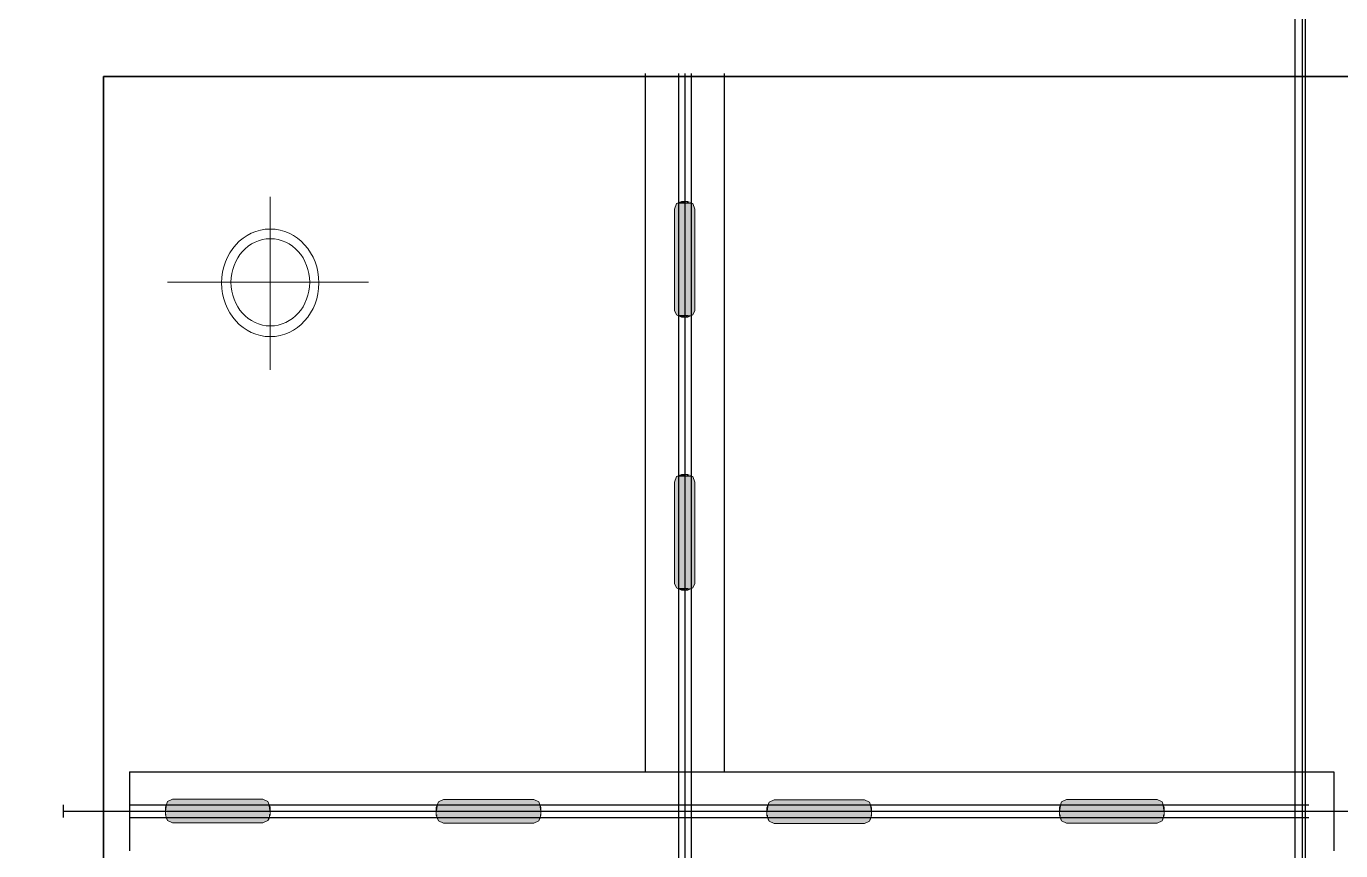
# Model space of a CAD drawing. Header units: inches. Extents: x 11 to 128, y 20 to 108.
# Drawn here: x 19.691 to 20.627, y 82.724 to 83.311 of the extents above; entities that cross this region are included whole.
import ezdxf

# ---------------------------------------------------------------- set-up
doc = ezdxf.new("R2010")
doc.units = ezdxf.units.IN
doc.header["$MEASUREMENT"] = 0
doc.layers.add('1', color=255, linetype='Continuous')
doc.layers.add('PDF2_Geometry', color=7, linetype='Continuous', true_color=0x231f20)
doc.layers.add('PDF2_Solid Fills', color=7, linetype='Continuous', true_color=0xffffff)

msp = doc.modelspace()

# ---------------------------------------------------------------- linework, layer by layer
at = {"linetype": 'ByBlock'}
for p, q in [((20.1314, 83.2773), (20.1314, 82.78005)), ((20.1314, 83.2773), (20.1314, 82.78005)), ((20.15502, 83.2773), (20.15502, 81.17355)), ((20.15502, 83.2773), (20.15502, 81.17355)), ((20.15952, 83.2773), (20.15952, 81.17355)), ((20.15952, 83.2773), (20.15952, 81.17355)), ((20.16402, 83.2773), (20.16402, 81.17355)), ((20.16402, 83.2773), (20.16402, 81.17355)), ((20.18765, 83.2773), (20.18765, 82.78005)), ((20.18765, 83.2773), (20.18765, 82.78005)), ((19.74555, 82.78236), (19.74555, 82.77336)), ((19.76403, 82.78005), (20.62184, 82.78005)), ((19.76403, 82.78005), (19.76403, 82.7238)), ((19.76403, 82.78005), (20.62184, 82.78005)), ((19.76403, 82.78005), (19.76403, 82.7238)), ((20.62184, 82.78005), (20.62184, 82.7238)), ((20.62184, 82.78005), (20.62184, 82.7238)), ((19.71695, 82.75643), (19.71695, 82.74743)), ((19.71695, 82.75193), (20.9927, 82.75193)), ((19.71695, 82.75193), (20.9927, 82.75193)), ((19.76403, 82.75643), (20.6039, 82.75643)), ((19.76403, 82.75643), (20.6039, 82.75643)), ((19.76403, 82.74743), (20.6039, 82.74743)), ((19.76403, 82.74743), (20.6039, 82.74743))]:
    msp.add_line(p, q, dxfattribs=at)
msp.add_open_spline([(18.80527, 84.67695), (20.02879, 84.15716), (22.00001, 83.28056), (26.13586, 81.6811), (29.86669, 80.9072), (34.92488, 80.9072), (38.64477, 80.92251), (41.12414, 80.90707)], degree=3, knots=[0, 0, 0, 0, 3.550687, 7.088547, 10.454406, 13.763203, 20.376363, 20.376363, 20.376363, 20.376363])
msp.add_open_spline([(18.80527, 84.67695), (20.02879, 84.15716), (22.00001, 83.28056), (26.13586, 81.6811), (29.86669, 80.9072), (34.92488, 80.9072), (38.64477, 80.92251), (41.12414, 80.90707)], degree=3, knots=[0, 0, 0, 0, 3.550687, 7.088547, 10.454406, 13.763203, 20.376363, 20.376363, 20.376363, 20.376363])
at = {"layer": '1', "linetype": 'ByBlock'}
for p, q in [((20.59428, 81.14265), (20.59428, 85.26552)), ((20.6017, 81.11182), (20.6017, 85.23469)), ((20.59428, 81.14265), (20.59429, 85.03748)), ((20.5994, 81.11975), (20.59941, 85.01458)), ((20.59428, 81.14265), (20.59428, 84.55741)), ((20.5994, 81.11975), (20.5994, 84.53451))]:
    msp.add_line(p, q, dxfattribs=at)
at = {"layer": '1', "linetype": 'ByBlock', "lineweight": 35}
for p, q in [((19.74555, 81.22761), (19.74555, 83.27511)), ((19.74555, 83.27511), (20.99318, 83.27511))]:
    msp.add_line(p, q, dxfattribs=at)
at = {"layer": 'PDF2_Geometry', "color": 0, "linetype": 'ByBlock', "lineweight": 18}
for p, q in [((19.86428, 83.18943), (19.86428, 83.06615)), ((19.86428, 83.18943), (19.86428, 83.06615)), ((19.79123, 83.12859), (19.93443, 83.12859)), ((19.79123, 83.12859), (19.93443, 83.12859))]:
    msp.add_line(p, q, dxfattribs=at)
at = {"layer": 'PDF2_Geometry', "linetype": 'ByBlock', "lineweight": 18}
for p, q in [((20.15229, 83.18061), (20.15374, 83.18461)), ((20.15229, 83.18061), (20.15374, 83.18461)), ((20.15229, 83.10856), (20.15229, 83.18061)), ((20.15229, 83.10856), (20.15229, 83.18061)), ((20.15374, 83.18461), (20.15735, 83.18621)), ((20.15374, 83.18461), (20.15735, 83.18621)), ((20.15735, 83.18621), (20.16169, 83.18621)), ((20.15735, 83.18621), (20.16169, 83.18621)), ((20.16169, 83.18621), (20.16531, 83.18461)), ((20.16169, 83.18621), (20.16531, 83.18461)), ((20.16531, 83.18461), (20.16675, 83.18061)), ((20.16531, 83.18461), (20.16675, 83.18061)), ((20.16675, 83.18061), (20.16675, 83.10856)), ((20.16675, 83.18061), (20.16675, 83.10856)), ((20.15229, 83.10856), (20.15374, 83.10536)), ((20.15374, 83.10536), (20.15229, 83.10856)), ((20.15229, 83.10856), (20.15374, 83.10536)), ((20.15374, 83.10536), (20.15229, 83.10856)), ((20.15374, 83.10536), (20.15735, 83.10376)), ((20.15735, 83.10376), (20.15374, 83.10536)), ((20.15374, 83.10536), (20.15735, 83.10376)), ((20.15735, 83.10376), (20.15374, 83.10536)), ((20.16169, 83.10376), (20.15735, 83.10376)), ((20.15735, 83.10376), (20.16169, 83.10376)), ((20.16169, 83.10376), (20.15735, 83.10376)), ((20.15735, 83.10376), (20.16169, 83.10376)), ((20.16531, 83.10536), (20.16169, 83.10376)), ((20.16169, 83.10376), (20.16531, 83.10536)), ((20.16531, 83.10536), (20.16169, 83.10376)), ((20.16169, 83.10376), (20.16531, 83.10536)), ((20.16675, 83.10856), (20.16531, 83.10536)), ((20.16531, 83.10536), (20.16675, 83.10856)), ((20.16675, 83.10856), (20.16531, 83.10536)), ((20.16531, 83.10536), (20.16675, 83.10856)), ((20.15374, 82.99021), (20.15735, 82.99181)), ((20.15374, 82.99021), (20.15735, 82.99181)), ((20.15735, 82.99181), (20.16169, 82.99181)), ((20.15735, 82.99181), (20.16169, 82.99181)), ((20.16169, 82.99181), (20.16531, 82.99021)), ((20.16169, 82.99181), (20.16531, 82.99021)), ((20.15229, 82.98621), (20.15374, 82.99021)), ((20.15229, 82.98621), (20.15374, 82.99021)), ((20.15229, 82.91416), (20.15229, 82.98621)), ((20.15229, 82.91416), (20.15229, 82.98621)), ((20.16531, 82.99021), (20.16675, 82.98621)), ((20.16531, 82.99021), (20.16675, 82.98621)), ((20.16675, 82.98621), (20.16675, 82.91416)), ((20.16675, 82.98621), (20.16675, 82.91416)), ((20.15229, 82.91416), (20.15374, 82.91096)), ((20.15374, 82.91096), (20.15229, 82.91416)), ((20.15229, 82.91416), (20.15374, 82.91096)), ((20.15374, 82.91096), (20.15229, 82.91416)), ((20.15374, 82.91096), (20.15735, 82.90936)), ((20.15735, 82.90936), (20.15374, 82.91096)), ((20.15374, 82.91096), (20.15735, 82.90936)), ((20.15735, 82.90936), (20.15374, 82.91096)), ((20.16169, 82.90936), (20.15735, 82.90936)), ((20.15735, 82.90936), (20.16169, 82.90936)), ((20.16169, 82.90936), (20.15735, 82.90936)), ((20.15735, 82.90936), (20.16169, 82.90936)), ((20.16531, 82.91096), (20.16169, 82.90936)), ((20.16169, 82.90936), (20.16531, 82.91096)), ((20.16531, 82.91096), (20.16169, 82.90936)), ((20.16169, 82.90936), (20.16531, 82.91096)), ((20.16675, 82.91416), (20.16531, 82.91096)), ((20.16531, 82.91096), (20.16675, 82.91416)), ((20.16675, 82.91416), (20.16531, 82.91096)), ((20.16531, 82.91096), (20.16675, 82.91416)), ((19.79116, 82.75887), (19.78971, 82.75487)), ((19.79116, 82.75887), (19.78971, 82.75487)), ((19.79477, 82.76047), (19.79116, 82.75887)), ((19.79477, 82.76047), (19.79116, 82.75887)), ((19.85914, 82.76047), (19.79477, 82.76047)), ((19.85914, 82.76047), (19.79477, 82.76047)), ((19.86275, 82.75887), (19.85914, 82.76047)), ((19.86275, 82.75887), (19.85914, 82.76047)), ((19.8642, 82.75487), (19.86275, 82.75887)), ((19.8642, 82.75487), (19.86275, 82.75887)), ((19.98409, 82.75869), (19.98264, 82.75468)), ((19.98409, 82.75869), (19.98264, 82.75468)), ((19.98771, 82.76029), (19.98409, 82.75869)), ((19.98771, 82.76029), (19.98409, 82.75869)), ((20.05207, 82.76029), (19.98771, 82.76029)), ((20.05207, 82.76029), (19.98771, 82.76029)), ((20.05569, 82.75869), (20.05207, 82.76029)), ((20.05569, 82.75869), (20.05207, 82.76029)), ((20.05713, 82.75468), (20.05569, 82.75869)), ((20.05713, 82.75468), (20.05569, 82.75869)), ((20.21955, 82.75845), (20.21811, 82.75444)), ((20.21955, 82.75845), (20.21811, 82.75444)), ((20.22317, 82.76005), (20.21955, 82.75845)), ((20.22317, 82.76005), (20.21955, 82.75845)), ((20.28753, 82.76005), (20.22317, 82.76005)), ((20.28753, 82.76005), (20.22317, 82.76005)), ((20.29115, 82.75845), (20.28753, 82.76005)), ((20.29115, 82.75845), (20.28753, 82.76005)), ((20.2926, 82.75444), (20.29115, 82.75845)), ((20.2926, 82.75444), (20.29115, 82.75845)), ((20.42789, 82.75863), (20.42644, 82.75462)), ((20.42789, 82.75863), (20.42644, 82.75462)), ((20.4315, 82.76023), (20.42789, 82.75863)), ((20.4315, 82.76023), (20.42789, 82.75863)), ((20.49587, 82.76023), (20.4315, 82.76023)), ((20.49587, 82.76023), (20.4315, 82.76023)), ((20.49948, 82.75863), (20.49587, 82.76023)), ((20.49948, 82.75863), (20.49587, 82.76023)), ((20.50093, 82.75462), (20.49948, 82.75863)), ((20.50093, 82.75462), (20.49948, 82.75863)), ((19.78971, 82.75487), (19.78971, 82.74927)), ((19.78971, 82.75487), (19.78971, 82.74927)), ((19.78971, 82.74927), (19.79116, 82.74526)), ((19.78971, 82.74927), (19.79116, 82.74526)), ((19.86275, 82.74526), (19.8642, 82.74927)), ((19.86275, 82.74526), (19.8642, 82.74927)), ((19.8642, 82.74927), (19.8642, 82.75487)), ((19.8642, 82.74927), (19.8642, 82.75487)), ((19.98264, 82.75468), (19.98264, 82.74908)), ((19.98264, 82.75468), (19.98264, 82.74908)), ((19.98264, 82.74908), (19.98409, 82.74508)), ((19.98264, 82.74908), (19.98409, 82.74508)), ((20.05569, 82.74508), (20.05713, 82.74908)), ((20.05569, 82.74508), (20.05713, 82.74908)), ((20.05713, 82.74908), (20.05713, 82.75468)), ((20.05713, 82.74908), (20.05713, 82.75468)), ((20.21811, 82.75444), (20.21811, 82.74884)), ((20.21811, 82.75444), (20.21811, 82.74884)), ((20.21811, 82.74884), (20.21955, 82.74484)), ((20.21811, 82.74884), (20.21955, 82.74484)), ((20.29115, 82.74484), (20.2926, 82.74884)), ((20.29115, 82.74484), (20.2926, 82.74884)), ((20.2926, 82.74884), (20.2926, 82.75444)), ((20.2926, 82.74884), (20.2926, 82.75444)), ((20.42644, 82.75462), (20.42644, 82.74902)), ((20.42644, 82.75462), (20.42644, 82.74902)), ((20.42644, 82.74902), (20.42789, 82.74502)), ((20.42644, 82.74902), (20.42789, 82.74502)), ((20.49948, 82.74502), (20.50093, 82.74902)), ((20.49948, 82.74502), (20.50093, 82.74902)), ((20.50093, 82.74902), (20.50093, 82.75462)), ((20.50093, 82.74902), (20.50093, 82.75462)), ((19.79116, 82.74526), (19.79477, 82.74366)), ((19.79116, 82.74526), (19.79477, 82.74366)), ((19.79477, 82.74366), (19.85914, 82.74366)), ((19.79477, 82.74366), (19.85914, 82.74366)), ((19.85914, 82.74366), (19.86275, 82.74526)), ((19.85914, 82.74366), (19.86275, 82.74526)), ((19.98409, 82.74508), (19.98771, 82.74348)), ((19.98409, 82.74508), (19.98771, 82.74348)), ((19.98771, 82.74348), (20.05207, 82.74348)), ((19.98771, 82.74348), (20.05207, 82.74348)), ((20.05207, 82.74348), (20.05569, 82.74508)), ((20.05207, 82.74348), (20.05569, 82.74508)), ((20.21955, 82.74484), (20.22317, 82.74324)), ((20.21955, 82.74484), (20.22317, 82.74324)), ((20.22317, 82.74324), (20.28753, 82.74324)), ((20.22317, 82.74324), (20.28753, 82.74324)), ((20.28753, 82.74324), (20.29115, 82.74484)), ((20.28753, 82.74324), (20.29115, 82.74484)), ((20.42789, 82.74502), (20.4315, 82.74342)), ((20.42789, 82.74502), (20.4315, 82.74342)), ((20.4315, 82.74342), (20.49587, 82.74342)), ((20.4315, 82.74342), (20.49587, 82.74342)), ((20.49587, 82.74342), (20.49948, 82.74502)), ((20.49587, 82.74342), (20.49948, 82.74502))]:
    msp.add_line(p, q, dxfattribs=at)
at = {"layer": 'PDF2_Geometry', "linetype": 'ByBlock', "lineweight": 9}
for p, q in [((19.79043, 82.74686), (19.79116, 82.74526)), ((19.79116, 82.74526), (19.79043, 82.74686)), ((19.79043, 82.74686), (19.79043, 82.74686)), ((19.79043, 82.74686), (19.79116, 82.74526)), ((19.79116, 82.74526), (19.79043, 82.74686)), ((19.79043, 82.74686), (19.79043, 82.74686)), ((19.86348, 82.74686), (19.86275, 82.74526)), ((19.86275, 82.74526), (19.86348, 82.74686)), ((19.86348, 82.74686), (19.86275, 82.74526)), ((19.86275, 82.74526), (19.86348, 82.74686)), ((19.86348, 82.74686), (19.86348, 82.74686)), ((19.86348, 82.74686), (19.86348, 82.74686)), ((19.98337, 82.74668), (19.98409, 82.74508)), ((19.98409, 82.74508), (19.98337, 82.74668)), ((19.98337, 82.74668), (19.98337, 82.74668)), ((19.98337, 82.74668), (19.98409, 82.74508)), ((19.98409, 82.74508), (19.98337, 82.74668)), ((19.98337, 82.74668), (19.98337, 82.74668)), ((20.05641, 82.74668), (20.05569, 82.74508)), ((20.05569, 82.74508), (20.05641, 82.74668)), ((20.05641, 82.74668), (20.05569, 82.74508)), ((20.05569, 82.74508), (20.05641, 82.74668)), ((20.05641, 82.74668), (20.05641, 82.74668)), ((20.05641, 82.74668), (20.05641, 82.74668)), ((20.21883, 82.74644), (20.21955, 82.74484)), ((20.21955, 82.74484), (20.21883, 82.74644)), ((20.21883, 82.74644), (20.21883, 82.74644)), ((20.21883, 82.74644), (20.21955, 82.74484)), ((20.21955, 82.74484), (20.21883, 82.74644)), ((20.21883, 82.74644), (20.21883, 82.74644)), ((20.29187, 82.74644), (20.29115, 82.74484)), ((20.29115, 82.74484), (20.29187, 82.74644)), ((20.29187, 82.74644), (20.29115, 82.74484)), ((20.29115, 82.74484), (20.29187, 82.74644)), ((20.29187, 82.74644), (20.29187, 82.74644)), ((20.29187, 82.74644), (20.29187, 82.74644)), ((20.42716, 82.74662), (20.42789, 82.74502)), ((20.42789, 82.74502), (20.42716, 82.74662)), ((20.42716, 82.74662), (20.42716, 82.74662)), ((20.42716, 82.74662), (20.42789, 82.74502)), ((20.42789, 82.74502), (20.42716, 82.74662)), ((20.42716, 82.74662), (20.42716, 82.74662)), ((20.50021, 82.74662), (20.49948, 82.74502)), ((20.49948, 82.74502), (20.50021, 82.74662)), ((20.50021, 82.74662), (20.49948, 82.74502)), ((20.49948, 82.74502), (20.50021, 82.74662)), ((20.50021, 82.74662), (20.50021, 82.74662)), ((20.50021, 82.74662), (20.50021, 82.74662))]:
    msp.add_line(p, q, dxfattribs=at)
at = {"layer": 'PDF2_Geometry', "color": 0, "linetype": 'ByBlock', "lineweight": 18}
for centre, major_axis in [((19.86437, 83.12819), (0, 0.03832)), ((19.86437, 83.12819), (0, 0.03832)), ((19.86443, 83.12856), (0, 0.03105)), ((19.86443, 83.12856), (0, 0.03105))]:
    msp.add_ellipse(centre, major_axis=major_axis, ratio=0.903438, start_param=4.712389, end_param=10.995574, dxfattribs=at)
at = {"layer": 'PDF2_Solid Fills', "linetype": 'ByBlock', "transparency": 33554559}
for points in [[(20.15229, 83.18061), (20.15374, 83.18461), (20.16675, 83.18061)], [(20.15229, 83.18061), (20.15374, 83.18461), (20.16675, 83.18061)], [(20.15229, 83.10856), (20.15229, 83.18061), (20.16675, 83.10856)], [(20.15229, 83.18061), (20.16675, 83.10856), (20.16675, 83.18061)], [(20.15229, 83.10856), (20.15229, 83.18061), (20.16675, 83.10856)], [(20.15229, 83.18061), (20.16675, 83.10856), (20.16675, 83.18061)], [(20.15374, 83.18461), (20.15735, 83.18621), (20.16169, 83.18621)], [(20.16531, 83.18461), (20.15374, 83.18461), (20.15735, 83.18621)], [(20.15374, 83.18461), (20.15735, 83.18621), (20.15735, 83.18621)], [(20.15374, 83.18461), (20.15735, 83.18621), (20.16169, 83.18621)], [(20.16531, 83.18461), (20.15374, 83.18461), (20.15735, 83.18621)], [(20.15374, 83.18461), (20.15735, 83.18621), (20.15735, 83.18621)], [(20.15374, 83.18461), (20.16675, 83.18061), (20.16531, 83.18461)], [(20.15374, 83.18461), (20.16675, 83.18061), (20.16531, 83.18461)], [(20.16531, 83.18461), (20.16531, 83.18461), (20.15735, 83.18621)], [(20.16531, 83.18461), (20.16531, 83.18461), (20.15735, 83.18621)], [(20.16097, 83.18541), (20.16242, 83.18461), (20.15952, 83.18541)], [(20.16097, 83.18541), (20.16242, 83.18461), (20.15952, 83.18541)], [(20.16314, 83.18541), (20.16169, 83.18621), (20.16097, 83.18541)], [(20.16314, 83.18541), (20.16169, 83.18621), (20.16097, 83.18541)], [(20.16242, 83.18541), (20.16097, 83.18541), (20.16242, 83.18461)], [(20.16242, 83.18541), (20.16097, 83.18541), (20.16242, 83.18461)], [(20.16242, 83.18541), (20.16097, 83.18541), (20.16242, 83.18461)], [(20.16242, 83.18541), (20.16097, 83.18541), (20.16242, 83.18461)], [(20.16169, 83.18621), (20.16531, 83.18461), (20.16531, 83.18461)], [(20.16169, 83.18621), (20.16531, 83.18461), (20.16531, 83.18461)], [(20.16314, 83.18541), (20.16531, 83.18461), (20.16386, 83.18541)], [(20.16314, 83.18541), (20.16531, 83.18461), (20.16386, 83.18541)], [(20.15229, 83.10856), (20.15374, 83.10536), (20.16675, 83.10856)], [(20.15229, 83.10856), (20.15374, 83.10536), (20.16675, 83.10856)], [(20.15374, 83.10536), (20.16675, 83.10856), (20.16531, 83.10536)], [(20.15374, 83.10536), (20.16675, 83.10856), (20.16531, 83.10536)], [(20.15374, 83.10536), (20.15735, 83.10376), (20.16169, 83.10376)], [(20.16531, 83.10536), (20.15374, 83.10536), (20.15735, 83.10376)], [(20.15374, 83.10536), (20.15735, 83.10376), (20.15735, 83.10376)], [(20.15374, 83.10536), (20.15735, 83.10376), (20.16169, 83.10376)], [(20.16531, 83.10536), (20.15374, 83.10536), (20.15735, 83.10376)], [(20.15374, 83.10536), (20.15735, 83.10376), (20.15735, 83.10376)], [(20.16531, 83.10536), (20.16531, 83.10536), (20.15735, 83.10376)], [(20.16531, 83.10536), (20.16531, 83.10536), (20.15735, 83.10376)], [(20.16242, 83.10456), (20.15952, 83.10376), (20.16097, 83.10456)], [(20.16242, 83.10456), (20.15952, 83.10376), (20.16097, 83.10456)], [(20.16314, 83.10456), (20.16169, 83.10376), (20.16097, 83.10456)], [(20.16314, 83.10456), (20.16169, 83.10376), (20.16097, 83.10456)], [(20.16169, 83.10376), (20.16531, 83.10536), (20.16531, 83.10536)], [(20.16169, 83.10376), (20.16531, 83.10536), (20.16531, 83.10536)], [(20.16314, 83.10456), (20.16531, 83.10536), (20.16386, 83.10456)], [(20.16314, 83.10456), (20.16531, 83.10536), (20.16386, 83.10456)], [(20.15374, 82.99021), (20.15735, 82.99181), (20.16169, 82.99181)], [(20.16531, 82.99021), (20.15374, 82.99021), (20.15735, 82.99181)], [(20.15374, 82.99021), (20.15735, 82.99181), (20.15735, 82.99181)], [(20.15374, 82.99021), (20.15735, 82.99181), (20.16169, 82.99181)], [(20.16531, 82.99021), (20.15374, 82.99021), (20.15735, 82.99181)], [(20.15374, 82.99021), (20.15735, 82.99181), (20.15735, 82.99181)], [(20.16531, 82.99021), (20.16531, 82.99021), (20.15735, 82.99181)], [(20.16531, 82.99021), (20.16531, 82.99021), (20.15735, 82.99181)], [(20.16314, 82.99101), (20.16169, 82.99181), (20.16097, 82.99101)], [(20.16314, 82.99101), (20.16169, 82.99181), (20.16097, 82.99101)], [(20.16169, 82.99181), (20.16531, 82.99021), (20.16531, 82.99021)], [(20.16169, 82.99181), (20.16531, 82.99021), (20.16531, 82.99021)], [(20.15229, 82.98621), (20.15374, 82.99021), (20.16675, 82.98621)], [(20.15229, 82.98621), (20.15374, 82.99021), (20.16675, 82.98621)], [(20.15229, 82.91416), (20.15229, 82.98621), (20.16675, 82.91416)], [(20.15229, 82.98621), (20.16675, 82.91416), (20.16675, 82.98621)], [(20.15229, 82.91416), (20.15229, 82.98621), (20.16675, 82.91416)], [(20.15229, 82.98621), (20.16675, 82.91416), (20.16675, 82.98621)], [(20.15374, 82.99021), (20.16675, 82.98621), (20.16531, 82.99021)], [(20.15374, 82.99021), (20.16675, 82.98621), (20.16531, 82.99021)], [(20.16097, 82.99101), (20.16242, 82.99021), (20.15952, 82.99101)], [(20.16097, 82.99101), (20.16242, 82.99021), (20.15952, 82.99101)], [(20.16242, 82.99101), (20.16097, 82.99101), (20.16242, 82.99021)], [(20.16242, 82.99101), (20.16097, 82.99101), (20.16242, 82.99021)], [(20.16242, 82.99101), (20.16097, 82.99101), (20.16242, 82.99021)], [(20.16242, 82.99101), (20.16097, 82.99101), (20.16242, 82.99021)], [(20.16314, 82.99101), (20.16531, 82.99021), (20.16386, 82.99101)], [(20.16314, 82.99101), (20.16531, 82.99021), (20.16386, 82.99101)], [(20.15229, 82.91416), (20.15374, 82.91096), (20.16675, 82.91416)], [(20.15229, 82.91416), (20.15374, 82.91096), (20.16675, 82.91416)], [(20.15374, 82.91096), (20.16675, 82.91416), (20.16531, 82.91096)], [(20.15374, 82.91096), (20.16675, 82.91416), (20.16531, 82.91096)], [(20.15374, 82.91096), (20.15735, 82.90936), (20.16169, 82.90936)], [(20.16531, 82.91096), (20.15374, 82.91096), (20.15735, 82.90936)], [(20.15374, 82.91096), (20.15735, 82.90936), (20.15735, 82.90936)], [(20.15374, 82.91096), (20.15735, 82.90936), (20.16169, 82.90936)], [(20.16531, 82.91096), (20.15374, 82.91096), (20.15735, 82.90936)], [(20.15374, 82.91096), (20.15735, 82.90936), (20.15735, 82.90936)], [(20.16531, 82.91096), (20.16531, 82.91096), (20.15735, 82.90936)], [(20.16531, 82.91096), (20.16531, 82.91096), (20.15735, 82.90936)], [(20.16242, 82.91016), (20.15952, 82.90936), (20.16097, 82.91016)], [(20.16242, 82.91016), (20.15952, 82.90936), (20.16097, 82.91016)], [(20.16314, 82.91016), (20.16169, 82.90936), (20.16097, 82.91016)], [(20.16314, 82.91016), (20.16169, 82.90936), (20.16097, 82.91016)], [(20.16169, 82.90936), (20.16531, 82.91096), (20.16531, 82.91096)], [(20.16169, 82.90936), (20.16531, 82.91096), (20.16531, 82.91096)], [(20.16314, 82.91016), (20.16531, 82.91096), (20.16386, 82.91016)], [(20.16314, 82.91016), (20.16531, 82.91096), (20.16386, 82.91016)], [(19.79116, 82.74526), (19.79116, 82.75887), (19.78971, 82.75487)], [(19.79116, 82.75887), (19.78971, 82.75487), (19.78971, 82.75487)], [(19.79116, 82.75887), (19.78971, 82.75487), (19.78971, 82.74927)], [(19.79116, 82.74526), (19.79116, 82.75887), (19.78971, 82.75487)], [(19.79116, 82.75887), (19.78971, 82.75487), (19.78971, 82.75487)], [(19.79116, 82.75887), (19.78971, 82.75487), (19.78971, 82.74927)], [(19.79477, 82.76047), (19.79116, 82.75887), (19.79477, 82.74366)], [(19.79477, 82.76047), (19.79116, 82.75887), (19.79477, 82.74366)], [(19.79116, 82.75887), (19.79477, 82.74366), (19.79116, 82.74526)], [(19.79116, 82.75887), (19.79477, 82.74366), (19.79116, 82.74526)], [(19.79477, 82.76047), (19.85914, 82.76047), (19.79477, 82.74366)], [(19.85914, 82.76047), (19.79477, 82.74366), (19.85914, 82.74366)], [(19.79477, 82.76047), (19.85914, 82.76047), (19.79477, 82.74366)], [(19.85914, 82.76047), (19.79477, 82.74366), (19.85914, 82.74366)], [(19.85914, 82.76047), (19.86275, 82.75887), (19.85914, 82.74366)], [(19.85914, 82.76047), (19.86275, 82.75887), (19.85914, 82.74366)], [(19.86275, 82.75887), (19.85914, 82.74366), (19.86275, 82.74526)], [(19.86275, 82.75887), (19.85914, 82.74366), (19.86275, 82.74526)], [(19.86275, 82.74526), (19.86275, 82.75887), (19.8642, 82.75487)], [(19.86275, 82.75887), (19.8642, 82.75487), (19.8642, 82.75487)], [(19.86275, 82.75887), (19.8642, 82.75487), (19.8642, 82.74927)], [(19.86275, 82.74526), (19.86275, 82.75887), (19.8642, 82.75487)], [(19.86275, 82.75887), (19.8642, 82.75487), (19.8642, 82.75487)], [(19.86275, 82.75887), (19.8642, 82.75487), (19.8642, 82.74927)], [(19.98409, 82.74508), (19.98409, 82.75869), (19.98264, 82.75468)], [(19.98409, 82.75869), (19.98264, 82.75468), (19.98264, 82.75468)], [(19.98409, 82.75869), (19.98264, 82.75468), (19.98264, 82.74908)], [(19.98409, 82.74508), (19.98409, 82.75869), (19.98264, 82.75468)], [(19.98409, 82.75869), (19.98264, 82.75468), (19.98264, 82.75468)], [(19.98409, 82.75869), (19.98264, 82.75468), (19.98264, 82.74908)], [(19.98771, 82.76029), (19.98409, 82.75869), (19.98771, 82.74348)], [(19.98771, 82.76029), (19.98409, 82.75869), (19.98771, 82.74348)], [(19.98409, 82.75869), (19.98771, 82.74348), (19.98409, 82.74508)], [(19.98409, 82.75869), (19.98771, 82.74348), (19.98409, 82.74508)], [(19.98771, 82.76029), (20.05207, 82.76029), (19.98771, 82.74348)], [(20.05207, 82.76029), (19.98771, 82.74348), (20.05207, 82.74348)], [(19.98771, 82.76029), (20.05207, 82.76029), (19.98771, 82.74348)], [(20.05207, 82.76029), (19.98771, 82.74348), (20.05207, 82.74348)], [(20.05207, 82.76029), (20.05569, 82.75869), (20.05207, 82.74348)], [(20.05207, 82.76029), (20.05569, 82.75869), (20.05207, 82.74348)], [(20.05569, 82.75869), (20.05207, 82.74348), (20.05569, 82.74508)], [(20.05569, 82.75869), (20.05207, 82.74348), (20.05569, 82.74508)], [(20.05569, 82.74508), (20.05569, 82.75869), (20.05713, 82.75468)], [(20.05569, 82.75869), (20.05713, 82.75468), (20.05713, 82.75468)], [(20.05569, 82.75869), (20.05713, 82.75468), (20.05713, 82.74908)], [(20.05569, 82.74508), (20.05569, 82.75869), (20.05713, 82.75468)], [(20.05569, 82.75869), (20.05713, 82.75468), (20.05713, 82.75468)], [(20.05569, 82.75869), (20.05713, 82.75468), (20.05713, 82.74908)], [(20.21955, 82.74484), (20.21955, 82.75845), (20.21811, 82.75444)], [(20.21955, 82.75845), (20.21811, 82.75444), (20.21811, 82.75444)], [(20.21955, 82.75845), (20.21811, 82.75444), (20.21811, 82.74884)], [(20.21955, 82.74484), (20.21955, 82.75845), (20.21811, 82.75444)], [(20.21955, 82.75845), (20.21811, 82.75444), (20.21811, 82.75444)], [(20.21955, 82.75845), (20.21811, 82.75444), (20.21811, 82.74884)], [(20.22317, 82.76005), (20.21955, 82.75845), (20.22317, 82.74324)], [(20.22317, 82.76005), (20.21955, 82.75845), (20.22317, 82.74324)], [(20.21955, 82.75845), (20.22317, 82.74324), (20.21955, 82.74484)], [(20.21955, 82.75845), (20.22317, 82.74324), (20.21955, 82.74484)], [(20.22317, 82.76005), (20.28753, 82.76005), (20.22317, 82.74324)], [(20.28753, 82.76005), (20.22317, 82.74324), (20.28753, 82.74324)], [(20.22317, 82.76005), (20.28753, 82.76005), (20.22317, 82.74324)], [(20.28753, 82.76005), (20.22317, 82.74324), (20.28753, 82.74324)], [(20.28753, 82.76005), (20.29115, 82.75845), (20.28753, 82.74324)], [(20.28753, 82.76005), (20.29115, 82.75845), (20.28753, 82.74324)], [(20.29115, 82.75845), (20.28753, 82.74324), (20.29115, 82.74484)], [(20.29115, 82.75845), (20.28753, 82.74324), (20.29115, 82.74484)], [(20.29115, 82.74484), (20.29115, 82.75845), (20.2926, 82.75444)], [(20.29115, 82.75845), (20.2926, 82.75444), (20.2926, 82.75444)], [(20.29115, 82.75845), (20.2926, 82.75444), (20.2926, 82.74884)], [(20.29115, 82.74484), (20.29115, 82.75845), (20.2926, 82.75444)], [(20.29115, 82.75845), (20.2926, 82.75444), (20.2926, 82.75444)], [(20.29115, 82.75845), (20.2926, 82.75444), (20.2926, 82.74884)], [(20.42789, 82.74502), (20.42789, 82.75863), (20.42644, 82.75462)], [(20.42789, 82.75863), (20.42644, 82.75462), (20.42644, 82.75462)], [(20.42789, 82.75863), (20.42644, 82.75462), (20.42644, 82.74902)], [(20.42789, 82.74502), (20.42789, 82.75863), (20.42644, 82.75462)], [(20.42789, 82.75863), (20.42644, 82.75462), (20.42644, 82.75462)], [(20.42789, 82.75863), (20.42644, 82.75462), (20.42644, 82.74902)], [(20.4315, 82.76023), (20.42789, 82.75863), (20.4315, 82.74342)], [(20.4315, 82.76023), (20.42789, 82.75863), (20.4315, 82.74342)], [(20.42789, 82.75863), (20.4315, 82.74342), (20.42789, 82.74502)], [(20.42789, 82.75863), (20.4315, 82.74342), (20.42789, 82.74502)], [(20.4315, 82.76023), (20.49587, 82.76023), (20.4315, 82.74342)], [(20.49587, 82.76023), (20.4315, 82.74342), (20.49587, 82.74342)], [(20.4315, 82.76023), (20.49587, 82.76023), (20.4315, 82.74342)], [(20.49587, 82.76023), (20.4315, 82.74342), (20.49587, 82.74342)], [(20.49587, 82.76023), (20.49948, 82.75863), (20.49587, 82.74342)], [(20.49587, 82.76023), (20.49948, 82.75863), (20.49587, 82.74342)], [(20.49948, 82.75863), (20.49587, 82.74342), (20.49948, 82.74502)], [(20.49948, 82.75863), (20.49587, 82.74342), (20.49948, 82.74502)], [(20.49948, 82.74502), (20.49948, 82.75863), (20.50093, 82.75462)], [(20.49948, 82.75863), (20.50093, 82.75462), (20.50093, 82.75462)], [(20.49948, 82.75863), (20.50093, 82.75462), (20.50093, 82.74902)], [(20.49948, 82.74502), (20.49948, 82.75863), (20.50093, 82.75462)], [(20.49948, 82.75863), (20.50093, 82.75462), (20.50093, 82.75462)], [(20.49948, 82.75863), (20.50093, 82.75462), (20.50093, 82.74902)], [(19.79116, 82.74526), (19.79116, 82.74526), (19.78971, 82.75487)], [(19.79116, 82.74526), (19.79116, 82.74526), (19.78971, 82.75487)], [(19.79043, 82.74686), (19.78971, 82.74927), (19.79043, 82.75007)], [(19.79043, 82.74686), (19.78971, 82.74927), (19.79043, 82.75007)], [(19.78971, 82.74927), (19.79116, 82.74526), (19.79116, 82.74526)], [(19.78971, 82.74927), (19.79116, 82.74526), (19.79116, 82.74526)], [(19.86275, 82.74526), (19.86275, 82.74526), (19.8642, 82.75487)], [(19.86275, 82.74526), (19.86275, 82.74526), (19.8642, 82.75487)], [(19.8642, 82.74927), (19.86275, 82.74526), (19.86275, 82.74526)], [(19.8642, 82.74927), (19.86275, 82.74526), (19.86275, 82.74526)], [(19.86348, 82.74686), (19.8642, 82.74927), (19.86348, 82.75007)], [(19.86348, 82.74686), (19.8642, 82.74927), (19.86348, 82.75007)], [(19.98409, 82.74508), (19.98409, 82.74508), (19.98264, 82.75468)], [(19.98409, 82.74508), (19.98409, 82.74508), (19.98264, 82.75468)], [(19.98337, 82.74668), (19.98264, 82.74908), (19.98337, 82.74988)], [(19.98337, 82.74668), (19.98264, 82.74908), (19.98337, 82.74988)], [(19.98264, 82.74908), (19.98409, 82.74508), (19.98409, 82.74508)], [(19.98264, 82.74908), (19.98409, 82.74508), (19.98409, 82.74508)], [(20.05569, 82.74508), (20.05569, 82.74508), (20.05713, 82.75468)], [(20.05569, 82.74508), (20.05569, 82.74508), (20.05713, 82.75468)], [(20.05713, 82.74908), (20.05569, 82.74508), (20.05569, 82.74508)], [(20.05713, 82.74908), (20.05569, 82.74508), (20.05569, 82.74508)], [(20.05641, 82.74668), (20.05713, 82.74908), (20.05641, 82.74988)], [(20.05641, 82.74668), (20.05713, 82.74908), (20.05641, 82.74988)], [(20.21955, 82.74484), (20.21955, 82.74484), (20.21811, 82.75444)], [(20.21955, 82.74484), (20.21955, 82.74484), (20.21811, 82.75444)], [(20.21883, 82.74644), (20.21811, 82.74884), (20.21883, 82.74964)], [(20.21883, 82.74644), (20.21811, 82.74884), (20.21883, 82.74964)], [(20.21811, 82.74884), (20.21955, 82.74484), (20.21955, 82.74484)], [(20.21811, 82.74884), (20.21955, 82.74484), (20.21955, 82.74484)], [(20.29115, 82.74484), (20.29115, 82.74484), (20.2926, 82.75444)], [(20.29115, 82.74484), (20.29115, 82.74484), (20.2926, 82.75444)], [(20.2926, 82.74884), (20.29115, 82.74484), (20.29115, 82.74484)], [(20.2926, 82.74884), (20.29115, 82.74484), (20.29115, 82.74484)], [(20.29187, 82.74644), (20.2926, 82.74884), (20.29187, 82.74964)], [(20.29187, 82.74644), (20.2926, 82.74884), (20.29187, 82.74964)], [(20.42789, 82.74502), (20.42789, 82.74502), (20.42644, 82.75462)], [(20.42789, 82.74502), (20.42789, 82.74502), (20.42644, 82.75462)], [(20.42716, 82.74662), (20.42644, 82.74902), (20.42716, 82.74982)], [(20.42716, 82.74662), (20.42644, 82.74902), (20.42716, 82.74982)], [(20.42644, 82.74902), (20.42789, 82.74502), (20.42789, 82.74502)], [(20.42644, 82.74902), (20.42789, 82.74502), (20.42789, 82.74502)], [(20.49948, 82.74502), (20.49948, 82.74502), (20.50093, 82.75462)], [(20.49948, 82.74502), (20.49948, 82.74502), (20.50093, 82.75462)], [(20.50093, 82.74902), (20.49948, 82.74502), (20.49948, 82.74502)], [(20.50093, 82.74902), (20.49948, 82.74502), (20.49948, 82.74502)], [(20.50021, 82.74662), (20.50093, 82.74902), (20.50021, 82.74982)], [(20.50021, 82.74662), (20.50093, 82.74902), (20.50021, 82.74982)]]:
    msp.add_solid(points, dxfattribs=at)

doc.saveas('drawing.dxf')
